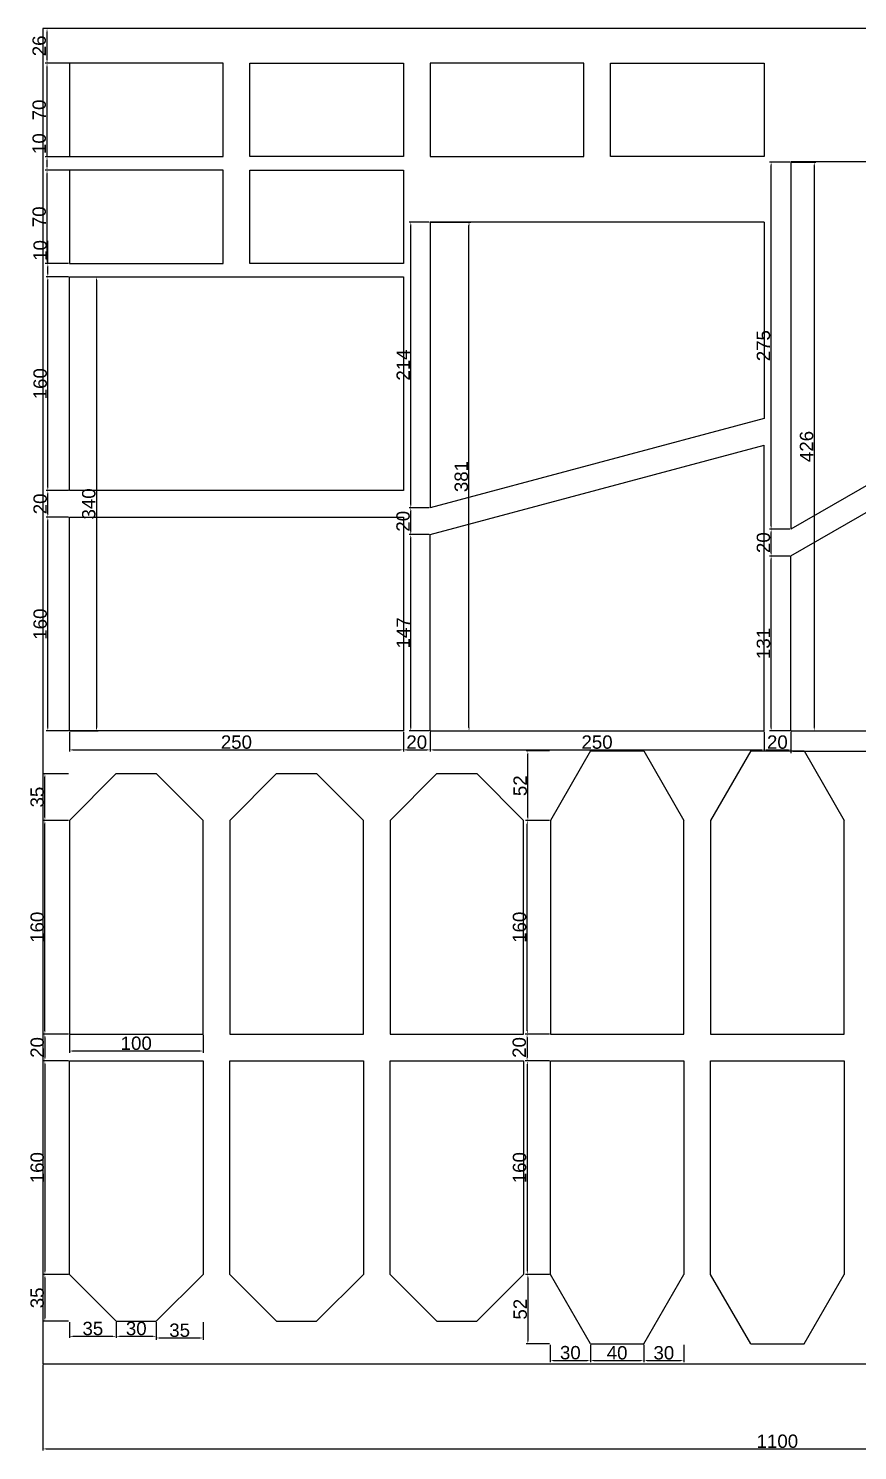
# Model space of a CAD drawing. Header units: millimetres. Extents: x 277 to 35015, y -7843 to 25622.
# Drawn here: x 3599 to 4220, y -2119 to -1054 of the extents above; entities that cross this region are included whole.
import ezdxf

# ---------------------------------------------------------------- set-up
doc = ezdxf.new("R2010")
doc.units = ezdxf.units.MM
doc.layers.add('尺寸标注', color=6, linetype='Continuous')
doc.styles.get("Standard").update_dxf_attribs({"font": 'arial.ttf'})
doc.dimstyles.new('ISO-25-JHF', dxfattribs={"dimtxt": 10, "dimasz": 2.5, "dimexe": 1.25, "dimexo": 0.625, "dimtad": 1, "dimtxsty": 'Standard', "dimcen": 2.5, "dimadec": 0, "dimazin": 0, "dimtfac": 1, "dimtmove": 0, "dimatfit": 3, "dimfxl": 1, "dimarcsym": 0})

# ---------------------------------------------------------------- blocks, each defined once
blk = doc.blocks.new('*D272')
at = {"layer": 'Defpoints', "color": 0, "transparency": 16777216}
for p in [(3629.8, -1580.5), (3879.8, -1580.5), (3879.8, -1594.7)]:
    blk.add_point(p, dxfattribs=at)
at = {"layer": '尺寸标注', "color": 0, "lineweight": -2, "transparency": 16777216}
for p, q in [((3629.8, -1581.1), (3629.8, -1595.9)), ((3879.8, -1581.1), (3879.8, -1595.9)), ((3632.3, -1594.7), (3877.3, -1594.7))]:
    blk.add_line(p, q, dxfattribs=at)
at = {"layer": '尺寸标注', "color": 0, "transparency": 16777216}
for points in [[(3632.3, -1594.2), (3632.3, -1595.1), (3629.8, -1594.7)], [(3877.3, -1594.2), (3877.3, -1595.1), (3879.8, -1594.7)]]:
    blk.add_solid(points, dxfattribs=at)
at = {"layer": '尺寸标注', "color": 0, "transparency": 16777216, "insert": (3754.8, -1588.9), "char_height": 10, "attachment_point": 5}
blk.add_mtext('250', dxfattribs=at)
blk = doc.blocks.new('*D273')
at = {"layer": 'Defpoints', "color": 0, "transparency": 16777216}
for p in [(3613.6, -1420.5), (3629.8, -1420.5), (3629.8, -1580.5)]:
    blk.add_point(p, dxfattribs=at)
at = {"layer": '尺寸标注', "color": 0, "lineweight": -2, "transparency": 16777216}
for p, q in [((3629.2, -1420.5), (3612.3, -1420.5)), ((3613.6, -1578), (3613.6, -1423)), ((3629.2, -1580.5), (3612.3, -1580.5))]:
    blk.add_line(p, q, dxfattribs=at)
at = {"layer": '尺寸标注', "color": 0, "transparency": 16777216}
for points in [[(3613.2, -1423), (3614, -1423), (3613.6, -1420.5)], [(3613.2, -1578), (3614, -1578), (3613.6, -1580.5)]]:
    blk.add_solid(points, dxfattribs=at)
at = {"layer": '尺寸标注', "color": 0, "transparency": 16777216, "insert": (3607.9, -1500.5), "char_height": 10, "attachment_point": 5, "rotation": 90}
blk.add_mtext('160', dxfattribs=at)
blk = doc.blocks.new('*D274')
at = {"layer": 'Defpoints', "color": 0, "transparency": 16777216}
for p in [(3613.6, -1400.5), (3629.8, -1400.5), (3629.8, -1420.5)]:
    blk.add_point(p, dxfattribs=at)
at = {"layer": '尺寸标注', "color": 0, "lineweight": -2, "transparency": 16777216}
for p, q in [((3629.2, -1400.5), (3612.3, -1400.5)), ((3613.6, -1418), (3613.6, -1403)), ((3629.2, -1420.5), (3612.3, -1420.5))]:
    blk.add_line(p, q, dxfattribs=at)
at = {"layer": '尺寸标注', "color": 0, "transparency": 16777216}
for points in [[(3613.2, -1403), (3614, -1403), (3613.6, -1400.5)], [(3613.2, -1418), (3614, -1418), (3613.6, -1420.5)]]:
    blk.add_solid(points, dxfattribs=at)
at = {"layer": '尺寸标注', "color": 0, "transparency": 16777216, "insert": (3607.9, -1410.5), "char_height": 10, "attachment_point": 5, "rotation": 90}
blk.add_mtext('20', dxfattribs=at)
blk = doc.blocks.new('*D275')
at = {"layer": 'Defpoints', "color": 0, "transparency": 16777216}
for p in [(3613.6, -1240.5), (3629.8, -1240.5), (3629.8, -1400.5)]:
    blk.add_point(p, dxfattribs=at)
at = {"layer": '尺寸标注', "color": 0, "lineweight": -2, "transparency": 16777216}
for p, q in [((3629.2, -1240.5), (3612.3, -1240.5)), ((3613.6, -1398), (3613.6, -1243)), ((3629.2, -1400.5), (3612.3, -1400.5))]:
    blk.add_line(p, q, dxfattribs=at)
at = {"layer": '尺寸标注', "color": 0, "transparency": 16777216}
for points in [[(3613.2, -1243), (3614, -1243), (3613.6, -1240.5)], [(3613.2, -1398), (3614, -1398), (3613.6, -1400.5)]]:
    blk.add_solid(points, dxfattribs=at)
at = {"layer": '尺寸标注', "color": 0, "transparency": 16777216, "insert": (3607.9, -1320.5), "char_height": 10, "attachment_point": 5, "rotation": 90}
blk.add_mtext('160', dxfattribs=at)
blk = doc.blocks.new('*D276')
at = {"layer": 'Defpoints', "color": 0, "transparency": 16777216}
for p in [(3899.8, -1580.5), (4149.8, -1580.5), (4149.8, -1594.7)]:
    blk.add_point(p, dxfattribs=at)
at = {"layer": '尺寸标注', "color": 0, "lineweight": -2, "transparency": 16777216}
for p, q in [((3899.8, -1581.1), (3899.8, -1595.9)), ((4149.8, -1581.1), (4149.8, -1595.9)), ((3902.3, -1594.7), (4147.3, -1594.7))]:
    blk.add_line(p, q, dxfattribs=at)
at = {"layer": '尺寸标注', "color": 0, "transparency": 16777216}
for points in [[(3902.3, -1594.2), (3902.3, -1595.1), (3899.8, -1594.7)], [(4147.3, -1594.2), (4147.3, -1595.1), (4149.8, -1594.7)]]:
    blk.add_solid(points, dxfattribs=at)
at = {"layer": '尺寸标注', "color": 0, "transparency": 16777216, "insert": (4024.8, -1588.9), "char_height": 10, "attachment_point": 5}
blk.add_mtext('250', dxfattribs=at)
blk = doc.blocks.new('*D277')
at = {"layer": 'Defpoints', "color": 0, "transparency": 16777216}
for p in [(3885.3, -1433.5), (3899.8, -1433.5), (3899.8, -1580.5)]:
    blk.add_point(p, dxfattribs=at)
at = {"layer": '尺寸标注', "color": 0, "lineweight": -2, "transparency": 16777216}
for p, q in [((3899.2, -1433.5), (3884.1, -1433.5)), ((3885.3, -1578), (3885.3, -1436)), ((3899.2, -1580.5), (3884.1, -1580.5))]:
    blk.add_line(p, q, dxfattribs=at)
at = {"layer": '尺寸标注', "color": 0, "transparency": 16777216}
for points in [[(3884.9, -1436), (3885.8, -1436), (3885.3, -1433.5)], [(3884.9, -1578), (3885.8, -1578), (3885.3, -1580.5)]]:
    blk.add_solid(points, dxfattribs=at)
at = {"layer": '尺寸标注', "color": 0, "transparency": 16777216, "insert": (3879.7, -1507), "char_height": 10, "attachment_point": 5, "rotation": 90}
blk.add_mtext('147', dxfattribs=at)
blk = doc.blocks.new('*D278')
at = {"layer": 'Defpoints', "color": 0, "transparency": 16777216}
for p in [(3885.3, -1413.5), (3899.8, -1413.5), (3899.8, -1433.5)]:
    blk.add_point(p, dxfattribs=at)
at = {"layer": '尺寸标注', "color": 0, "lineweight": -2, "transparency": 16777216}
for p, q in [((3899.2, -1413.5), (3884.1, -1413.5)), ((3885.3, -1431), (3885.3, -1416)), ((3899.2, -1433.5), (3884.1, -1433.5))]:
    blk.add_line(p, q, dxfattribs=at)
at = {"layer": '尺寸标注', "color": 0, "transparency": 16777216}
for points in [[(3884.9, -1416), (3885.8, -1416), (3885.3, -1413.5)], [(3884.9, -1431), (3885.8, -1431), (3885.3, -1433.5)]]:
    blk.add_solid(points, dxfattribs=at)
at = {"layer": '尺寸标注', "color": 0, "transparency": 16777216, "insert": (3879.6, -1423.5), "char_height": 10, "attachment_point": 5, "rotation": 90}
blk.add_mtext('20', dxfattribs=at)
blk = doc.blocks.new('*D279')
at = {"layer": 'Defpoints', "color": 0, "transparency": 16777216}
for p in [(3885.3, -1199.5), (3899.8, -1199.5), (3899.8, -1413.5)]:
    blk.add_point(p, dxfattribs=at)
at = {"layer": '尺寸标注', "color": 0, "lineweight": -2, "transparency": 16777216}
for p, q in [((3899.2, -1199.5), (3884.1, -1199.5)), ((3885.3, -1411), (3885.3, -1202)), ((3899.2, -1413.5), (3884.1, -1413.5))]:
    blk.add_line(p, q, dxfattribs=at)
at = {"layer": '尺寸标注', "color": 0, "transparency": 16777216}
for points in [[(3884.9, -1202), (3885.8, -1202), (3885.3, -1199.5)], [(3884.9, -1411), (3885.8, -1411), (3885.3, -1413.5)]]:
    blk.add_solid(points, dxfattribs=at)
at = {"layer": '尺寸标注', "color": 0, "transparency": 16777216, "insert": (3879.7, -1306.5), "char_height": 10, "attachment_point": 5, "rotation": 90}
blk.add_mtext('214', dxfattribs=at)
blk = doc.blocks.new('*D280')
at = {"layer": 'Defpoints', "color": 0, "transparency": 16777216}
for p in [(4169.8, -1580.5), (4419.8, -1580.5), (4169.8, -1595.9)]:
    blk.add_point(p, dxfattribs=at)
at = {"layer": '尺寸标注', "color": 0, "lineweight": -2, "transparency": 16777216}
for p, q in [((4169.8, -1581.1), (4169.8, -1597.2)), ((4419.8, -1581.1), (4419.8, -1597.2)), ((4417.3, -1595.9), (4172.3, -1595.9))]:
    blk.add_line(p, q, dxfattribs=at)
at = {"layer": '尺寸标注', "color": 0, "transparency": 16777216}
for points in [[(4172.3, -1595.5), (4172.3, -1596.3), (4169.8, -1595.9)], [(4417.3, -1595.5), (4417.3, -1596.3), (4419.8, -1595.9)]]:
    blk.add_solid(points, dxfattribs=at)
at = {"layer": '尺寸标注', "color": 0, "transparency": 16777216, "insert": (4294.8, -1590.2), "char_height": 10, "attachment_point": 5}
blk.add_mtext('250', dxfattribs=at)
blk = doc.blocks.new('*D281')
at = {"layer": 'Defpoints', "color": 0, "transparency": 16777216}
for p in [(4155.1, -1449.5), (4169.8, -1449.5), (4169.8, -1580.5)]:
    blk.add_point(p, dxfattribs=at)
at = {"layer": '尺寸标注', "color": 0, "lineweight": -2, "transparency": 16777216}
for p, q in [((4169.2, -1449.5), (4153.9, -1449.5)), ((4155.1, -1578), (4155.1, -1452)), ((4169.2, -1580.5), (4153.9, -1580.5))]:
    blk.add_line(p, q, dxfattribs=at)
at = {"layer": '尺寸标注', "color": 0, "transparency": 16777216}
for points in [[(4154.7, -1452), (4155.6, -1452), (4155.1, -1449.5)], [(4154.7, -1578), (4155.6, -1578), (4155.1, -1580.5)]]:
    blk.add_solid(points, dxfattribs=at)
at = {"layer": '尺寸标注', "color": 0, "transparency": 16777216, "insert": (4149.4, -1515), "char_height": 10, "attachment_point": 5, "rotation": 90}
blk.add_mtext('131', dxfattribs=at)
blk = doc.blocks.new('*D282')
at = {"layer": 'Defpoints', "color": 0, "transparency": 16777216}
for p in [(4155.1, -1429.5), (4169.8, -1429.5), (4169.8, -1449.5)]:
    blk.add_point(p, dxfattribs=at)
at = {"layer": '尺寸标注', "color": 0, "lineweight": -2, "transparency": 16777216}
for p, q in [((4169.2, -1429.5), (4153.9, -1429.5)), ((4155.1, -1447), (4155.1, -1432)), ((4169.2, -1449.5), (4153.9, -1449.5))]:
    blk.add_line(p, q, dxfattribs=at)
at = {"layer": '尺寸标注', "color": 0, "transparency": 16777216}
for points in [[(4154.7, -1432), (4155.6, -1432), (4155.1, -1429.5)], [(4154.7, -1447), (4155.6, -1447), (4155.1, -1449.5)]]:
    blk.add_solid(points, dxfattribs=at)
at = {"layer": '尺寸标注', "color": 0, "transparency": 16777216, "insert": (4149.4, -1439.5), "char_height": 10, "attachment_point": 5, "rotation": 90}
blk.add_mtext('20', dxfattribs=at)
blk = doc.blocks.new('*D283')
at = {"layer": 'Defpoints', "color": 0, "transparency": 16777216}
for p in [(4155.1, -1154.5), (4169.8, -1154.5), (4169.8, -1429.5)]:
    blk.add_point(p, dxfattribs=at)
at = {"layer": '尺寸标注', "color": 0, "lineweight": -2, "transparency": 16777216}
for p, q in [((4169.2, -1154.5), (4153.9, -1154.5)), ((4155.1, -1427), (4155.1, -1157)), ((4169.2, -1429.5), (4153.9, -1429.5))]:
    blk.add_line(p, q, dxfattribs=at)
at = {"layer": '尺寸标注', "color": 0, "transparency": 16777216}
for points in [[(4154.7, -1157), (4155.6, -1157), (4155.1, -1154.5)], [(4154.7, -1427), (4155.6, -1427), (4155.1, -1429.5)]]:
    blk.add_solid(points, dxfattribs=at)
at = {"layer": '尺寸标注', "color": 0, "transparency": 16777216, "insert": (4149.4, -1292), "char_height": 10, "attachment_point": 5, "rotation": 90}
blk.add_mtext('275', dxfattribs=at)
blk = doc.blocks.new('*D311')
at = {"layer": 'Defpoints', "color": 0, "transparency": 16777216}
for p in [(3629.8, -1807.5), (3729.8, -1807.5), (3629.8, -1820.2)]:
    blk.add_point(p, dxfattribs=at)
at = {"layer": '尺寸标注', "color": 0, "lineweight": -2, "transparency": 16777216}
for p, q in [((3629.8, -1808.1), (3629.8, -1821.4)), ((3729.8, -1808.1), (3729.8, -1821.4)), ((3727.3, -1820.2), (3632.3, -1820.2))]:
    blk.add_line(p, q, dxfattribs=at)
at = {"layer": '尺寸标注', "color": 0, "transparency": 16777216}
for points in [[(3632.3, -1819.7), (3632.3, -1820.6), (3629.8, -1820.2)], [(3727.3, -1819.7), (3727.3, -1820.6), (3729.8, -1820.2)]]:
    blk.add_solid(points, dxfattribs=at)
at = {"layer": '尺寸标注', "color": 0, "transparency": 16777216, "insert": (3679.8, -1814.4), "char_height": 10, "attachment_point": 5}
blk.add_mtext('100', dxfattribs=at)
blk = doc.blocks.new('*D312')
at = {"layer": 'Defpoints', "color": 0, "transparency": 16777216}
for p in [(3611.4, -1647.5), (3629.8, -1647.5), (3629.8, -1807.5)]:
    blk.add_point(p, dxfattribs=at)
at = {"layer": '尺寸标注', "color": 0, "lineweight": -2, "transparency": 16777216}
for p, q in [((3629.2, -1647.5), (3610.1, -1647.5)), ((3611.4, -1805), (3611.4, -1650)), ((3629.2, -1807.5), (3610.1, -1807.5))]:
    blk.add_line(p, q, dxfattribs=at)
at = {"layer": '尺寸标注', "color": 0, "transparency": 16777216}
for points in [[(3611, -1650), (3611.8, -1650), (3611.4, -1647.5)], [(3611, -1805), (3611.8, -1805), (3611.4, -1807.5)]]:
    blk.add_solid(points, dxfattribs=at)
at = {"layer": '尺寸标注', "color": 0, "transparency": 16777216, "insert": (3605.7, -1727.5), "char_height": 10, "attachment_point": 5, "rotation": 90}
blk.add_mtext('160', dxfattribs=at)
blk = doc.blocks.new('*D308')
at = {"layer": 'Defpoints', "color": 0, "transparency": 16777216}
for p in [(3611.4, -1612.5), (3629.8, -1612.5), (3629.8, -1647.5)]:
    blk.add_point(p, dxfattribs=at)
at = {"layer": '尺寸标注', "color": 0, "lineweight": -2, "transparency": 16777216}
for p, q in [((3629.2, -1612.5), (3610.1, -1612.5)), ((3611.4, -1645), (3611.4, -1615)), ((3629.2, -1647.5), (3610.1, -1647.5))]:
    blk.add_line(p, q, dxfattribs=at)
at = {"layer": '尺寸标注', "color": 0, "transparency": 16777216}
for points in [[(3611, -1615), (3611.8, -1615), (3611.4, -1612.5)], [(3611, -1645), (3611.8, -1645), (3611.4, -1647.5)]]:
    blk.add_solid(points, dxfattribs=at)
at = {"layer": '尺寸标注', "color": 0, "transparency": 16777216, "insert": (3605.7, -1630), "char_height": 10, "attachment_point": 5, "rotation": 90}
blk.add_mtext('35', dxfattribs=at)
blk = doc.blocks.new('*D313')
at = {"layer": 'Defpoints', "color": 0, "transparency": 16777216}
for p in [(3972.6, -1647.5), (3989.8, -1647.5), (3989.8, -1807.5)]:
    blk.add_point(p, dxfattribs=at)
at = {"layer": '尺寸标注', "color": 0, "lineweight": -2, "transparency": 16777216}
for p, q in [((3989.2, -1647.5), (3971.3, -1647.5)), ((3972.6, -1805), (3972.6, -1650)), ((3989.2, -1807.5), (3971.3, -1807.5))]:
    blk.add_line(p, q, dxfattribs=at)
at = {"layer": '尺寸标注', "color": 0, "transparency": 16777216}
for points in [[(3972.2, -1650), (3973, -1650), (3972.6, -1647.5)], [(3972.2, -1805), (3973, -1805), (3972.6, -1807.5)]]:
    blk.add_solid(points, dxfattribs=at)
at = {"layer": '尺寸标注', "color": 0, "transparency": 16777216, "insert": (3966.8, -1727.5), "char_height": 10, "attachment_point": 5, "rotation": 90}
blk.add_mtext('160', dxfattribs=at)
blk = doc.blocks.new('*D309')
at = {"layer": 'Defpoints', "color": 0, "transparency": 16777216}
for p in [(3973, -1595.5), (3989.8, -1595.5), (3989.8, -1647.5)]:
    blk.add_point(p, dxfattribs=at)
at = {"layer": '尺寸标注', "color": 0, "lineweight": -2, "transparency": 16777216}
for p, q in [((3989.2, -1595.5), (3971.7, -1595.5)), ((3973, -1645), (3973, -1598)), ((3989.2, -1647.5), (3971.7, -1647.5))]:
    blk.add_line(p, q, dxfattribs=at)
at = {"layer": '尺寸标注', "color": 0, "transparency": 16777216}
for points in [[(3972.6, -1598), (3973.4, -1598), (3973, -1595.5)], [(3972.6, -1645), (3973.4, -1645), (3973, -1647.5)]]:
    blk.add_solid(points, dxfattribs=at)
at = {"layer": '尺寸标注', "color": 0, "transparency": 16777216, "insert": (3967.3, -1621.5), "char_height": 10, "attachment_point": 5, "rotation": 90}
blk.add_mtext('52', dxfattribs=at)
blk = doc.blocks.new('*D321')
at = {"layer": 'Defpoints', "color": 0, "transparency": 16777216}
for p in [(3629.8, -1827.5), (3611.4, -1987.5), (3629.8, -1987.5)]:
    blk.add_point(p, dxfattribs=at)
at = {"layer": '尺寸标注', "color": 0, "lineweight": -2, "transparency": 16777216}
for p, q in [((3629.2, -1827.5), (3610.1, -1827.5)), ((3611.4, -1830), (3611.4, -1985)), ((3629.2, -1987.5), (3610.1, -1987.5))]:
    blk.add_line(p, q, dxfattribs=at)
at = {"layer": '尺寸标注', "color": 0, "transparency": 16777216}
for points in [[(3611, -1830), (3611.8, -1830), (3611.4, -1827.5)], [(3611, -1985), (3611.8, -1985), (3611.4, -1987.5)]]:
    blk.add_solid(points, dxfattribs=at)
at = {"layer": '尺寸标注', "color": 0, "transparency": 16777216, "insert": (3605.7, -1907.5), "char_height": 10, "attachment_point": 5, "rotation": 90}
blk.add_mtext('160', dxfattribs=at)
blk = doc.blocks.new('*D315')
at = {"layer": 'Defpoints', "color": 0, "transparency": 16777216}
for p in [(3629.8, -1987.5), (3611.4, -2022.5), (3629.8, -2022.5)]:
    blk.add_point(p, dxfattribs=at)
at = {"layer": '尺寸标注', "color": 0, "lineweight": -2, "transparency": 16777216}
for p, q in [((3629.2, -1987.5), (3610.1, -1987.5)), ((3611.4, -1990), (3611.4, -2020)), ((3629.2, -2022.5), (3610.1, -2022.5))]:
    blk.add_line(p, q, dxfattribs=at)
at = {"layer": '尺寸标注', "color": 0, "transparency": 16777216}
for points in [[(3611, -1990), (3611.8, -1990), (3611.4, -1987.5)], [(3611, -2020), (3611.8, -2020), (3611.4, -2022.5)]]:
    blk.add_solid(points, dxfattribs=at)
at = {"layer": '尺寸标注', "color": 0, "transparency": 16777216, "insert": (3605.7, -2005), "char_height": 10, "attachment_point": 5, "rotation": 90}
blk.add_mtext('35', dxfattribs=at)
blk = doc.blocks.new('*D322')
at = {"layer": 'Defpoints', "color": 0, "transparency": 16777216}
for p in [(3629.8, -2022.5), (3664.8, -2022.5), (3664.8, -2033.8)]:
    blk.add_point(p, dxfattribs=at)
at = {"layer": '尺寸标注', "color": 0, "lineweight": -2, "transparency": 16777216}
for p, q in [((3629.8, -2023.1), (3629.8, -2035)), ((3664.8, -2023.1), (3664.8, -2035)), ((3632.3, -2033.8), (3662.3, -2033.8))]:
    blk.add_line(p, q, dxfattribs=at)
at = {"layer": '尺寸标注', "color": 0, "transparency": 16777216}
for points in [[(3632.3, -2033.4), (3632.3, -2034.2), (3629.8, -2033.8)], [(3662.3, -2033.4), (3662.3, -2034.2), (3664.8, -2033.8)]]:
    blk.add_solid(points, dxfattribs=at)
at = {"layer": '尺寸标注', "color": 0, "transparency": 16777216, "insert": (3647.3, -2028), "char_height": 10, "attachment_point": 5}
blk.add_mtext('35', dxfattribs=at)
blk = doc.blocks.new('*D323')
at = {"layer": 'Defpoints', "color": 0, "transparency": 16777216}
for p in [(3664.8, -2022.5), (3694.8, -2022.5), (3694.8, -2033.8)]:
    blk.add_point(p, dxfattribs=at)
at = {"layer": '尺寸标注', "color": 0, "lineweight": -2, "transparency": 16777216}
for p, q in [((3664.8, -2023.1), (3664.8, -2035)), ((3694.8, -2023.1), (3694.8, -2035)), ((3667.3, -2033.8), (3692.3, -2033.8))]:
    blk.add_line(p, q, dxfattribs=at)
at = {"layer": '尺寸标注', "color": 0, "transparency": 16777216}
for points in [[(3667.3, -2033.4), (3667.3, -2034.2), (3664.8, -2033.8)], [(3692.3, -2033.4), (3692.3, -2034.2), (3694.8, -2033.8)]]:
    blk.add_solid(points, dxfattribs=at)
at = {"layer": '尺寸标注', "color": 0, "transparency": 16777216, "insert": (3679.8, -2028), "char_height": 10, "attachment_point": 5}
blk.add_mtext('30', dxfattribs=at)
blk = doc.blocks.new('*D316')
at = {"layer": 'Defpoints', "color": 0, "transparency": 16777216}
for p in [(3694.8, -2022.5), (3729.8, -2022.5), (3729.8, -2035)]:
    blk.add_point(p, dxfattribs=at)
at = {"layer": '尺寸标注', "color": 0, "lineweight": -2, "transparency": 16777216}
for p, q in [((3694.8, -2023.1), (3694.8, -2036.3)), ((3729.8, -2023.1), (3729.8, -2036.3)), ((3697.3, -2035), (3727.3, -2035))]:
    blk.add_line(p, q, dxfattribs=at)
at = {"layer": '尺寸标注', "color": 0, "transparency": 16777216}
for points in [[(3697.3, -2034.6), (3697.3, -2035.5), (3694.8, -2035)], [(3727.3, -2034.6), (3727.3, -2035.5), (3729.8, -2035)]]:
    blk.add_solid(points, dxfattribs=at)
at = {"layer": '尺寸标注', "color": 0, "transparency": 16777216, "insert": (3712.3, -2029.3), "char_height": 10, "attachment_point": 5}
blk.add_mtext('35', dxfattribs=at)
blk = doc.blocks.new('*D324')
at = {"layer": 'Defpoints', "color": 0, "transparency": 16777216}
for p in [(3989.8, -1827.5), (3972.6, -1987.5), (3989.8, -1987.5)]:
    blk.add_point(p, dxfattribs=at)
at = {"layer": '尺寸标注', "color": 0, "lineweight": -2, "transparency": 16777216}
for p, q in [((3989.2, -1827.5), (3971.3, -1827.5)), ((3972.6, -1830), (3972.6, -1985)), ((3989.2, -1987.5), (3971.3, -1987.5))]:
    blk.add_line(p, q, dxfattribs=at)
at = {"layer": '尺寸标注', "color": 0, "transparency": 16777216}
for points in [[(3972.2, -1830), (3973, -1830), (3972.6, -1827.5)], [(3972.2, -1985), (3973, -1985), (3972.6, -1987.5)]]:
    blk.add_solid(points, dxfattribs=at)
at = {"layer": '尺寸标注', "color": 0, "transparency": 16777216, "insert": (3966.8, -1907.5), "char_height": 10, "attachment_point": 5, "rotation": 90}
blk.add_mtext('160', dxfattribs=at)
blk = doc.blocks.new('*D317')
at = {"layer": 'Defpoints', "color": 0, "transparency": 16777216}
for p in [(3989.8, -1987.5), (3973, -2039.5), (3989.8, -2039.5)]:
    blk.add_point(p, dxfattribs=at)
at = {"layer": '尺寸标注', "color": 0, "lineweight": -2, "transparency": 16777216}
for p, q in [((3989.2, -1987.5), (3971.7, -1987.5)), ((3973, -1990), (3973, -2037)), ((3989.2, -2039.5), (3971.7, -2039.5))]:
    blk.add_line(p, q, dxfattribs=at)
at = {"layer": '尺寸标注', "color": 0, "transparency": 16777216}
for points in [[(3972.6, -1990), (3973.4, -1990), (3973, -1987.5)], [(3972.6, -2037), (3973.4, -2037), (3973, -2039.5)]]:
    blk.add_solid(points, dxfattribs=at)
at = {"layer": '尺寸标注', "color": 0, "transparency": 16777216, "insert": (3967.3, -2013.5), "char_height": 10, "attachment_point": 5, "rotation": 90}
blk.add_mtext('52', dxfattribs=at)
blk = doc.blocks.new('*D325')
at = {"layer": 'Defpoints', "color": 0, "transparency": 16777216}
for p in [(3989.8, -2039.5), (4019.8, -2039.5), (4019.8, -2051.9)]:
    blk.add_point(p, dxfattribs=at)
at = {"layer": '尺寸标注', "color": 0, "lineweight": -2, "transparency": 16777216}
for p, q in [((3989.8, -2040.1), (3989.8, -2053.1)), ((4019.8, -2040.1), (4019.8, -2053.1)), ((3992.3, -2051.9), (4017.3, -2051.9))]:
    blk.add_line(p, q, dxfattribs=at)
at = {"layer": '尺寸标注', "color": 0, "transparency": 16777216}
for points in [[(3992.3, -2051.5), (3992.3, -2052.3), (3989.8, -2051.9)], [(4017.3, -2051.5), (4017.3, -2052.3), (4019.8, -2051.9)]]:
    blk.add_solid(points, dxfattribs=at)
at = {"layer": '尺寸标注', "color": 0, "transparency": 16777216, "insert": (4004.8, -2046.1), "char_height": 10, "attachment_point": 5}
blk.add_mtext('30', dxfattribs=at)
blk = doc.blocks.new('*D326')
at = {"layer": 'Defpoints', "color": 0, "transparency": 16777216}
for p in [(4019.8, -2039.5), (4059.8, -2039.5), (4059.8, -2051.9)]:
    blk.add_point(p, dxfattribs=at)
at = {"layer": '尺寸标注', "color": 0, "lineweight": -2, "transparency": 16777216}
for p, q in [((4019.8, -2040.1), (4019.8, -2053.2)), ((4059.8, -2040.1), (4059.8, -2053.2)), ((4022.3, -2051.9), (4057.3, -2051.9))]:
    blk.add_line(p, q, dxfattribs=at)
at = {"layer": '尺寸标注', "color": 0, "transparency": 16777216}
for points in [[(4022.3, -2051.5), (4022.3, -2052.3), (4019.8, -2051.9)], [(4057.3, -2051.5), (4057.3, -2052.3), (4059.8, -2051.9)]]:
    blk.add_solid(points, dxfattribs=at)
at = {"layer": '尺寸标注', "color": 0, "transparency": 16777216, "insert": (4039.8, -2046.2), "char_height": 10, "attachment_point": 5}
blk.add_mtext('40', dxfattribs=at)
blk = doc.blocks.new('*D318')
at = {"layer": 'Defpoints', "color": 0, "transparency": 16777216}
for p in [(4059.8, -2039.5), (4089.8, -2039.5), (4089.8, -2051.9)]:
    blk.add_point(p, dxfattribs=at)
at = {"layer": '尺寸标注', "color": 0, "lineweight": -2, "transparency": 16777216}
for p, q in [((4059.8, -2040.1), (4059.8, -2053.2)), ((4089.8, -2040.1), (4089.8, -2053.2)), ((4062.3, -2051.9), (4087.3, -2051.9))]:
    blk.add_line(p, q, dxfattribs=at)
at = {"layer": '尺寸标注', "color": 0, "transparency": 16777216}
for points in [[(4062.3, -2051.5), (4062.3, -2052.3), (4059.8, -2051.9)], [(4087.3, -2051.5), (4087.3, -2052.3), (4089.8, -2051.9)]]:
    blk.add_solid(points, dxfattribs=at)
at = {"layer": '尺寸标注', "color": 0, "transparency": 16777216, "insert": (4074.8, -2046.2), "char_height": 10, "attachment_point": 5}
blk.add_mtext('30', dxfattribs=at)
blk = doc.blocks.new('*D330')
at = {"layer": 'Defpoints', "color": 0, "transparency": 16777216}
for p in [(3629.8, -1807.5), (3611.4, -1827.5), (3629.8, -1827.5)]:
    blk.add_point(p, dxfattribs=at)
at = {"layer": '尺寸标注', "color": 0, "lineweight": -2, "transparency": 16777216}
for p, q in [((3629.2, -1807.5), (3610.1, -1807.5)), ((3611.4, -1810), (3611.4, -1825)), ((3629.2, -1827.5), (3610.1, -1827.5))]:
    blk.add_line(p, q, dxfattribs=at)
at = {"layer": '尺寸标注', "color": 0, "transparency": 16777216}
for points in [[(3611, -1810), (3611.8, -1810), (3611.4, -1807.5)], [(3611, -1825), (3611.8, -1825), (3611.4, -1827.5)]]:
    blk.add_solid(points, dxfattribs=at)
at = {"layer": '尺寸标注', "color": 0, "transparency": 16777216, "insert": (3605.7, -1817.5), "char_height": 10, "attachment_point": 5, "rotation": 90}
blk.add_mtext('20', dxfattribs=at)
blk = doc.blocks.new('*D331')
at = {"layer": 'Defpoints', "color": 0, "transparency": 16777216}
for p in [(3989.8, -1807.5), (3972.4, -1827.5), (3989.8, -1827.5)]:
    blk.add_point(p, dxfattribs=at)
at = {"layer": '尺寸标注', "color": 0, "lineweight": -2, "transparency": 16777216}
for p, q in [((3989.2, -1807.5), (3971.1, -1807.5)), ((3972.4, -1810), (3972.4, -1825)), ((3989.2, -1827.5), (3971.1, -1827.5))]:
    blk.add_line(p, q, dxfattribs=at)
at = {"layer": '尺寸标注', "color": 0, "transparency": 16777216}
for points in [[(3972, -1810), (3972.8, -1810), (3972.4, -1807.5)], [(3972, -1825), (3972.8, -1825), (3972.4, -1827.5)]]:
    blk.add_solid(points, dxfattribs=at)
at = {"layer": '尺寸标注', "color": 0, "transparency": 16777216, "insert": (3966.6, -1817.5), "char_height": 10, "attachment_point": 5, "rotation": 90}
blk.add_mtext('20', dxfattribs=at)
blk = doc.blocks.new('*D333')
at = {"layer": 'Defpoints', "color": 0, "transparency": 16777216}
for p in [(3879.8, -1580.5), (3899.8, -1580.5), (3899.8, -1594.7)]:
    blk.add_point(p, dxfattribs=at)
at = {"layer": '尺寸标注', "color": 0, "lineweight": -2, "transparency": 16777216}
for p, q in [((3879.8, -1581.1), (3879.8, -1595.9)), ((3899.8, -1581.1), (3899.8, -1595.9)), ((3882.3, -1594.7), (3897.3, -1594.7))]:
    blk.add_line(p, q, dxfattribs=at)
at = {"layer": '尺寸标注', "color": 0, "transparency": 16777216}
for points in [[(3882.3, -1594.2), (3882.3, -1595.1), (3879.8, -1594.7)], [(3897.3, -1594.2), (3897.3, -1595.1), (3899.8, -1594.7)]]:
    blk.add_solid(points, dxfattribs=at)
at = {"layer": '尺寸标注', "color": 0, "transparency": 16777216, "insert": (3889.8, -1588.9), "char_height": 10, "attachment_point": 5}
blk.add_mtext('20', dxfattribs=at)
blk = doc.blocks.new('*D334')
at = {"layer": 'Defpoints', "color": 0, "transparency": 16777216}
for p in [(4149.8, -1580.5), (4169.8, -1580.5), (4169.8, -1594.7)]:
    blk.add_point(p, dxfattribs=at)
at = {"layer": '尺寸标注', "color": 0, "lineweight": -2, "transparency": 16777216}
for p, q in [((4149.8, -1581.1), (4149.8, -1595.9)), ((4169.8, -1581.1), (4169.8, -1595.9)), ((4152.3, -1594.7), (4167.3, -1594.7))]:
    blk.add_line(p, q, dxfattribs=at)
at = {"layer": '尺寸标注', "color": 0, "transparency": 16777216}
for points in [[(4152.3, -1594.2), (4152.3, -1595.1), (4149.8, -1594.7)], [(4167.3, -1594.2), (4167.3, -1595.1), (4169.8, -1594.7)]]:
    blk.add_solid(points, dxfattribs=at)
at = {"layer": '尺寸标注', "color": 0, "transparency": 16777216, "insert": (4159.8, -1588.9), "char_height": 10, "attachment_point": 5}
blk.add_mtext('20', dxfattribs=at)
blk = doc.blocks.new('*D337')
at = {"layer": 'Defpoints', "color": 0, "transparency": 16777216}
for p in [(4169.8, -1154.5), (4169.8, -1580.5), (4187.4, -1580.5)]:
    blk.add_point(p, dxfattribs=at)
at = {"layer": '尺寸标注', "color": 0, "lineweight": -2, "transparency": 16777216}
for p, q in [((4170.5, -1154.5), (4188.7, -1154.5)), ((4187.4, -1157), (4187.4, -1578)), ((4170.5, -1580.5), (4188.7, -1580.5))]:
    blk.add_line(p, q, dxfattribs=at)
at = {"layer": '尺寸标注', "color": 0, "transparency": 16777216}
for points in [[(4187, -1157), (4187.8, -1157), (4187.4, -1154.5)], [(4187, -1578), (4187.8, -1578), (4187.4, -1580.5)]]:
    blk.add_solid(points, dxfattribs=at)
at = {"layer": '尺寸标注', "color": 0, "transparency": 16777216, "insert": (4181.7, -1367.5), "char_height": 10, "attachment_point": 5, "rotation": 90}
blk.add_mtext('426', dxfattribs=at)
blk = doc.blocks.new('*D338')
at = {"layer": 'Defpoints', "color": 0, "transparency": 16777216}
for p in [(3899.8, -1199.5), (3928.9, -1199.5), (3899.8, -1580.5)]:
    blk.add_point(p, dxfattribs=at)
at = {"layer": '尺寸标注', "color": 0, "lineweight": -2, "transparency": 16777216}
for p, q in [((3900.5, -1199.5), (3930.2, -1199.5)), ((3928.9, -1578), (3928.9, -1202)), ((3900.5, -1580.5), (3930.2, -1580.5))]:
    blk.add_line(p, q, dxfattribs=at)
at = {"layer": '尺寸标注', "color": 0, "transparency": 16777216}
for points in [[(3928.5, -1202), (3929.4, -1202), (3928.9, -1199.5)], [(3928.5, -1578), (3929.4, -1578), (3928.9, -1580.5)]]:
    blk.add_solid(points, dxfattribs=at)
at = {"layer": '尺寸标注', "color": 0, "transparency": 16777216, "insert": (3923.2, -1390), "char_height": 10, "attachment_point": 5, "rotation": 90}
blk.add_mtext('381', dxfattribs=at)
blk = doc.blocks.new('*D339')
at = {"layer": 'Defpoints', "color": 0, "transparency": 16777216}
for p in [(3629.8, -1240.5), (3629.8, -1580.5), (3650.1, -1580.5)]:
    blk.add_point(p, dxfattribs=at)
at = {"layer": '尺寸标注', "color": 0, "lineweight": -2, "transparency": 16777216}
for p, q in [((3630.5, -1240.5), (3651.3, -1240.5)), ((3650.1, -1243), (3650.1, -1578)), ((3630.5, -1580.5), (3651.3, -1580.5))]:
    blk.add_line(p, q, dxfattribs=at)
at = {"layer": '尺寸标注', "color": 0, "transparency": 16777216}
for points in [[(3649.6, -1243), (3650.5, -1243), (3650.1, -1240.5)], [(3649.6, -1578), (3650.5, -1578), (3650.1, -1580.5)]]:
    blk.add_solid(points, dxfattribs=at)
at = {"layer": '尺寸标注', "color": 0, "transparency": 16777216, "insert": (3644.3, -1410.5), "char_height": 10, "attachment_point": 5, "rotation": 90}
blk.add_mtext('340', dxfattribs=at)
blk = doc.blocks.new('*D342')
at = {"layer": 'Defpoints', "color": 0, "transparency": 16777216}
for p in [(3609.8, -2054.5), (4709.8, -2054.5), (4709.8, -2118.1)]:
    blk.add_point(p, dxfattribs=at)
at = {"layer": '尺寸标注', "color": 0, "lineweight": -2, "transparency": 16777216}
for p, q in [((3609.8, -2055.1), (3609.8, -2119.3)), ((4709.8, -2055.1), (4709.8, -2119.3)), ((3612.3, -2118.1), (4707.3, -2118.1))]:
    blk.add_line(p, q, dxfattribs=at)
at = {"layer": '尺寸标注', "color": 0, "transparency": 16777216}
for points in [[(3612.3, -2117.7), (3612.3, -2118.5), (3609.8, -2118.1)], [(4707.3, -2117.7), (4707.3, -2118.5), (4709.8, -2118.1)]]:
    blk.add_solid(points, dxfattribs=at)
at = {"layer": '尺寸标注', "color": 0, "transparency": 16777216, "insert": (4159.8, -2112.4), "char_height": 10, "attachment_point": 5}
blk.add_mtext('1100', dxfattribs=at)
blk = doc.blocks.new('*D346')
at = {"layer": 'Defpoints', "color": 0, "transparency": 16777216}
for p in [(3613.6, -1230.5), (3629.8, -1230.5), (3629.8, -1240.5)]:
    blk.add_point(p, dxfattribs=at)
at = {"layer": '尺寸标注', "color": 0, "lineweight": -2, "transparency": 16777216}
for p, q in [((3613.6, -1230.5), (3613.6, -1213.4)), ((3629.2, -1230.5), (3612.3, -1230.5)), ((3613.6, -1238), (3613.6, -1233)), ((3629.2, -1240.5), (3612.3, -1240.5))]:
    blk.add_line(p, q, dxfattribs=at)
at = {"layer": '尺寸标注', "color": 0, "transparency": 16777216}
for points in [[(3613.2, -1233), (3614, -1233), (3613.6, -1230.5)], [(3613.2, -1238), (3614, -1238), (3613.6, -1240.5)]]:
    blk.add_solid(points, dxfattribs=at)
at = {"layer": '尺寸标注', "color": 0, "transparency": 16777216, "insert": (3607.9, -1220.7), "char_height": 10, "attachment_point": 5, "rotation": 90}
blk.add_mtext('10', dxfattribs=at)
blk = doc.blocks.new('*D347')
at = {"layer": 'Defpoints', "color": 0, "transparency": 16777216}
for p in [(3613, -1160.5), (3629.8, -1160.5), (3629.8, -1230.5)]:
    blk.add_point(p, dxfattribs=at)
at = {"layer": '尺寸标注', "color": 0, "lineweight": -2, "transparency": 16777216}
for p, q in [((3629.2, -1160.5), (3611.7, -1160.5)), ((3613, -1228), (3613, -1163)), ((3629.2, -1230.5), (3611.7, -1230.5))]:
    blk.add_line(p, q, dxfattribs=at)
at = {"layer": '尺寸标注', "color": 0, "transparency": 16777216}
for points in [[(3612.6, -1163), (3613.4, -1163), (3613, -1160.5)], [(3612.6, -1228), (3613.4, -1228), (3613, -1230.5)]]:
    blk.add_solid(points, dxfattribs=at)
at = {"layer": '尺寸标注', "color": 0, "transparency": 16777216, "insert": (3607.2, -1195.5), "char_height": 10, "attachment_point": 5, "rotation": 90}
blk.add_mtext('70', dxfattribs=at)
blk = doc.blocks.new('*D348')
at = {"layer": 'Defpoints', "color": 0, "transparency": 16777216}
for p in [(3613, -1150.5), (3630.7, -1150.5), (3630.7, -1160.5)]:
    blk.add_point(p, dxfattribs=at)
at = {"layer": '尺寸标注', "color": 0, "lineweight": -2, "transparency": 16777216}
for p, q in [((3613, -1150.5), (3613, -1133.4)), ((3630.1, -1150.5), (3611.7, -1150.5)), ((3630.1, -1160.5), (3611.7, -1160.5)), ((3613, -1158), (3613, -1153))]:
    blk.add_line(p, q, dxfattribs=at)
at = {"layer": '尺寸标注', "color": 0, "transparency": 16777216}
for points in [[(3612.6, -1153), (3613.4, -1153), (3613, -1150.5)], [(3612.6, -1158), (3613.4, -1158), (3613, -1160.5)]]:
    blk.add_solid(points, dxfattribs=at)
at = {"layer": '尺寸标注', "color": 0, "transparency": 16777216, "insert": (3607.2, -1140.7), "char_height": 10, "attachment_point": 5, "rotation": 90}
blk.add_mtext('10', dxfattribs=at)
blk = doc.blocks.new('*D349')
at = {"layer": 'Defpoints', "color": 0, "transparency": 16777216}
for p in [(3613, -1080.5), (3630.7, -1080.5), (3630.7, -1150.5)]:
    blk.add_point(p, dxfattribs=at)
at = {"layer": '尺寸标注', "color": 0, "lineweight": -2, "transparency": 16777216}
for p, q in [((3630.1, -1080.5), (3611.7, -1080.5)), ((3613, -1148), (3613, -1083)), ((3630.1, -1150.5), (3611.7, -1150.5))]:
    blk.add_line(p, q, dxfattribs=at)
at = {"layer": '尺寸标注', "color": 0, "transparency": 16777216}
for points in [[(3612.6, -1083), (3613.4, -1083), (3613, -1080.5)], [(3612.6, -1148), (3613.4, -1148), (3613, -1150.5)]]:
    blk.add_solid(points, dxfattribs=at)
at = {"layer": '尺寸标注', "color": 0, "transparency": 16777216, "insert": (3607.2, -1115.5), "char_height": 10, "attachment_point": 5, "rotation": 90}
blk.add_mtext('70', dxfattribs=at)
blk = doc.blocks.new('*D350')
at = {"layer": 'Defpoints', "color": 0, "transparency": 16777216}
for p in [(3613, -1054.5), (3630.7, -1054.5), (3630.7, -1080.5)]:
    blk.add_point(p, dxfattribs=at)
at = {"layer": '尺寸标注', "color": 0, "lineweight": -2, "transparency": 16777216}
for p, q in [((3630.1, -1054.5), (3611.7, -1054.5)), ((3613, -1078), (3613, -1057)), ((3630.1, -1080.5), (3611.7, -1080.5))]:
    blk.add_line(p, q, dxfattribs=at)
at = {"layer": '尺寸标注', "color": 0, "transparency": 16777216}
for points in [[(3612.6, -1057), (3613.4, -1057), (3613, -1054.5)], [(3612.6, -1078), (3613.4, -1078), (3613, -1080.5)]]:
    blk.add_solid(points, dxfattribs=at)
at = {"layer": '尺寸标注', "color": 0, "transparency": 16777216, "insert": (3607.2, -1067.5), "char_height": 10, "attachment_point": 5, "rotation": 90}
blk.add_mtext('26', dxfattribs=at)

msp = doc.modelspace()

# ---------------------------------------------------------------- linework, layer by layer
for p, q in [((3609.832, -1054.464), (3609.832, -2054.464)), ((4709.832, -1054.464), (3609.832, -1054.464)), ((3629.832, -1080.464), (3629.832, -1150.464)), ((3744.832, -1080.464), (3629.832, -1080.464)), ((3744.832, -1150.464), (3744.832, -1080.464)), ((3764.832, -1150.464), (3764.832, -1080.464)), ((3764.832, -1080.464), (3879.832, -1080.464)), ((3879.832, -1080.464), (3879.832, -1150.464)), ((3899.832, -1080.464), (3899.832, -1150.464)), ((4014.832, -1080.464), (3899.832, -1080.464)), ((4014.832, -1150.464), (4014.832, -1080.464)), ((4034.832, -1150.464), (4034.832, -1080.464)), ((4034.832, -1080.464), (4149.832, -1080.464)), ((4149.832, -1080.464), (4149.832, -1150.464)), ((3629.832, -1150.464), (3744.832, -1150.464)), ((3629.832, -1160.464), (3629.832, -1230.464)), ((3744.832, -1160.464), (3629.832, -1160.464)), ((3744.832, -1230.464), (3744.832, -1160.464)), ((3879.832, -1150.464), (3764.832, -1150.464)), ((3764.832, -1230.464), (3764.832, -1160.464)), ((3764.832, -1160.464), (3879.832, -1160.464)), ((3879.832, -1160.464), (3879.832, -1230.464)), ((3899.832, -1150.464), (4014.832, -1150.464)), ((4149.832, -1150.464), (4034.832, -1150.464)), ((4419.832, -1154.464), (4169.832, -1154.464)), ((4169.832, -1154.464), (4169.832, -1429.464)), ((4149.832, -1199.464), (3899.832, -1199.464)), ((3899.832, -1199.464), (3899.832, -1413.464)), ((4149.832, -1199.464), (4149.832, -1346.464)), ((3629.832, -1230.464), (3744.832, -1230.464)), ((3879.832, -1230.464), (3764.832, -1230.464)), ((3629.832, -1240.464), (3879.832, -1240.464)), ((3629.832, -1400.464), (3629.832, -1240.464)), ((3879.832, -1240.464), (3879.832, -1400.464)), ((4419.832, -1285.464), (4169.832, -1429.464)), ((4169.832, -1449.464), (4419.832, -1305.464)), ((4149.832, -1346.464), (3899.832, -1413.464)), ((3899.832, -1433.464), (4149.832, -1366.464)), ((4149.832, -1580.464), (4149.832, -1366.464)), ((3879.832, -1400.464), (3629.832, -1400.464)), ((3629.832, -1420.464), (3879.832, -1420.464)), ((3629.832, -1580.464), (3629.832, -1420.464)), ((3879.832, -1420.464), (3879.832, -1580.464)), ((3899.832, -1580.464), (3899.832, -1433.464)), ((4169.832, -1580.464), (4169.832, -1449.464)), ((3879.832, -1580.464), (3629.832, -1580.464)), ((3899.832, -1580.464), (4149.832, -1580.464)), ((4169.832, -1580.464), (4419.832, -1580.464)), ((4019.832, -1595.464), (3989.832, -1647.464)), ((4019.832, -1595.464), (4059.832, -1595.464)), ((4059.832, -1595.464), (4089.832, -1647.464)), ((4139.832, -1595.464), (4109.832, -1647.464)), ((4139.832, -1595.464), (4179.832, -1595.464)), ((4179.832, -1595.464), (4209.832, -1647.464)), ((3664.832, -1612.464), (3629.832, -1647.464)), ((3664.832, -1612.464), (3694.832, -1612.464)), ((3694.832, -1612.464), (3729.832, -1647.464)), ((3784.832, -1612.464), (3749.832, -1647.464)), ((3784.832, -1612.464), (3814.832, -1612.464)), ((3814.832, -1612.464), (3849.832, -1647.464)), ((3904.832, -1612.464), (3869.832, -1647.464)), ((3904.832, -1612.464), (3934.832, -1612.464)), ((3934.832, -1612.464), (3969.832, -1647.464)), ((3629.832, -1647.464), (3629.832, -1807.464)), ((3729.832, -1807.464), (3729.832, -1647.464)), ((3749.832, -1647.464), (3749.832, -1807.464)), ((3849.832, -1807.464), (3849.832, -1647.464)), ((3869.832, -1647.464), (3869.832, -1807.464)), ((3969.832, -1807.464), (3969.832, -1647.464)), ((3989.832, -1647.464), (3989.832, -1807.464)), ((4089.832, -1807.464), (4089.832, -1647.464)), ((4109.832, -1647.464), (4109.832, -1807.464)), ((4209.832, -1807.464), (4209.832, -1647.464)), ((3629.832, -1807.464), (3729.832, -1807.464)), ((3749.832, -1807.464), (3849.832, -1807.464)), ((3869.832, -1807.464), (3969.832, -1807.464)), ((3989.832, -1807.464), (4089.832, -1807.464)), ((4109.832, -1807.464), (4209.832, -1807.464)), ((3629.832, -1987.464), (3629.832, -1827.464)), ((3629.832, -1827.464), (3729.832, -1827.464)), ((3729.832, -1827.464), (3729.832, -1987.464)), ((3749.832, -1987.464), (3749.832, -1827.464)), ((3749.832, -1827.464), (3849.832, -1827.464)), ((3849.832, -1827.464), (3849.832, -1987.464)), ((3869.832, -1987.464), (3869.832, -1827.464)), ((3869.832, -1827.464), (3969.832, -1827.464)), ((3969.832, -1827.464), (3969.832, -1987.464)), ((3989.832, -1987.464), (3989.832, -1827.464)), ((3989.832, -1827.464), (4089.832, -1827.464)), ((4089.832, -1827.464), (4089.832, -1987.464)), ((4109.832, -1987.464), (4109.832, -1827.464)), ((4109.832, -1827.464), (4209.832, -1827.464)), ((4209.832, -1827.464), (4209.832, -1987.464)), ((3664.832, -2022.464), (3629.832, -1987.464)), ((3694.832, -2022.464), (3729.832, -1987.464)), ((3784.832, -2022.464), (3749.832, -1987.464)), ((3814.832, -2022.464), (3849.832, -1987.464)), ((3904.832, -2022.464), (3869.832, -1987.464)), ((3934.832, -2022.464), (3969.832, -1987.464)), ((4019.832, -2039.464), (3989.832, -1987.464)), ((4059.832, -2039.464), (4089.832, -1987.464)), ((4139.832, -2039.464), (4109.832, -1987.464)), ((4179.832, -2039.464), (4209.832, -1987.464)), ((3664.832, -2022.464), (3694.832, -2022.464)), ((3784.832, -2022.464), (3814.832, -2022.464)), ((3904.832, -2022.464), (3934.832, -2022.464)), ((4019.832, -2039.464), (4059.832, -2039.464)), ((4139.832, -2039.464), (4179.832, -2039.464)), ((3609.832, -2054.464), (4709.832, -2054.464))]:
    msp.add_line(p, q)

# ---------------------------------------------------------------- dimensions: what is measured, and where the dimension line sits
at = {"layer": '尺寸标注'}
for p1, p2, distance, picture, middle in [((3630.703, -1080.464), (3630.703, -1054.464), 17.732, '*D350', (3607.24, -1067.464)), ((3630.703, -1150.464), (3630.703, -1080.464), 17.732, '*D349', (3607.24, -1115.464)), ((3630.703, -1160.464), (3630.703, -1150.464), 17.732, '*D348', (3607.24, -1140.664)), ((3629.832, -1230.464), (3629.832, -1160.464), 16.861, '*D347', (3607.24, -1195.464)), ((4169.832, -1429.464), (4169.832, -1154.464), 14.693, '*D283', (4149.408, -1291.964)), ((4169.832, -1154.464), (4169.832, -1580.464), 17.57, '*D337', (4181.671, -1367.464)), ((3899.832, -1413.464), (3899.832, -1199.464), 14.486, '*D279', (3879.7, -1306.464)), ((3899.832, -1580.464), (3899.832, -1199.464), -29.114, '*D338', (3923.211, -1389.964)), ((3629.832, -1240.464), (3629.832, -1230.464), 16.236, '*D346', (3607.865, -1220.664)), ((3629.832, -1400.464), (3629.832, -1240.464), 16.236, '*D275', (3607.865, -1320.464)), ((3629.832, -1240.464), (3629.832, -1580.464), 20.23, '*D339', (3644.327, -1410.464)), ((3629.832, -1420.464), (3629.832, -1400.464), 16.236, '*D274', (3607.865, -1410.464)), ((3899.832, -1433.464), (3899.832, -1413.464), 14.486, '*D278', (3879.615, -1423.464)), ((3629.832, -1580.464), (3629.832, -1420.464), 16.236, '*D273', (3607.865, -1500.464)), ((3899.832, -1580.464), (3899.832, -1433.464), 14.486, '*D277', (3879.7, -1506.964)), ((4169.832, -1449.464), (4169.832, -1429.464), 14.693, '*D282', (4149.408, -1439.464)), ((4169.832, -1580.464), (4169.832, -1449.464), 14.693, '*D281', (4149.405, -1514.964)), ((3629.832, -1580.464), (3879.832, -1580.464), -14.193, '*D272', (3754.832, -1588.926)), ((3879.832, -1580.464), (3899.832, -1580.464), -14.193, '*D333', (3889.832, -1588.926)), ((3899.832, -1580.464), (4149.832, -1580.464), -14.193, '*D276', (4024.832, -1588.926)), ((4149.832, -1580.464), (4169.832, -1580.464), -14.193, '*D334', (4159.832, -1588.926)), ((4419.832, -1580.464), (4169.832, -1580.464), 15.443, '*D280', (4294.832, -1590.176)), ((3989.832, -1647.464), (3989.832, -1595.464), 16.838, '*D309', (3967.263, -1621.464)), ((3629.832, -1647.464), (3629.832, -1612.464), 18.44, '*D308', (3605.657, -1629.964)), ((3629.832, -1807.464), (3629.832, -1647.464), 18.44, '*D312', (3605.661, -1727.464)), ((3989.832, -1807.464), (3989.832, -1647.464), 17.255, '*D313', (3966.846, -1727.464)), ((3629.832, -1807.464), (3629.832, -1827.464), -18.44, '*D330', (3605.661, -1817.464)), ((3989.832, -1807.464), (3989.832, -1827.464), -17.463, '*D331', (3966.638, -1817.464)), ((3629.832, -1827.464), (3629.832, -1987.464), -18.44, '*D321', (3605.661, -1907.464)), ((3989.832, -1827.464), (3989.832, -1987.464), -17.255, '*D324', (3966.846, -1907.464)), ((3629.832, -1987.464), (3629.832, -2022.464), -18.44, '*D315', (3605.657, -2004.964)), ((3989.832, -1987.464), (3989.832, -2039.464), -16.838, '*D317', (3967.263, -2013.464)), ((3629.832, -2022.464), (3664.832, -2022.464), -11.32, '*D322', (3647.332, -2028.05)), ((3664.832, -2022.464), (3694.832, -2022.464), -11.32, '*D323', (3679.832, -2028.05)), ((3694.832, -2022.464), (3729.832, -2022.464), -12.57, '*D316', (3712.332, -2029.3)), ((3989.832, -2039.464), (4019.832, -2039.464), -12.406, '*D325', (4004.832, -2046.136)), ((4019.832, -2039.464), (4059.832, -2039.464), -12.44, '*D326', (4039.832, -2046.173)), ((4059.832, -2039.464), (4089.832, -2039.464), -12.44, '*D318', (4074.832, -2046.169)), ((3609.832, -2054.464), (4709.832, -2054.464), -63.62, '*D342', (4159.832, -2112.353))]:
    dim = msp.add_aligned_dim(p1=p1, p2=p2, distance=distance, dimstyle='ISO-25-JHF', dxfattribs=at)
    dim.commit()
    dim.dimension.update_dxf_attribs({"geometry": picture, "text_midpoint": middle})
dim = msp.add_linear_dim(base=(3629.832, -1820.166), p1=(3729.832, -1807.464), p2=(3629.832, -1807.464), angle=180, dimstyle='ISO-25-JHF', dxfattribs=at)
dim.commit()
dim.dimension.update_dxf_attribs({"geometry": '*D311', "text_midpoint": (3679.832, -1820.166), "dimtype": 161})

doc.saveas('drawing.dxf')
